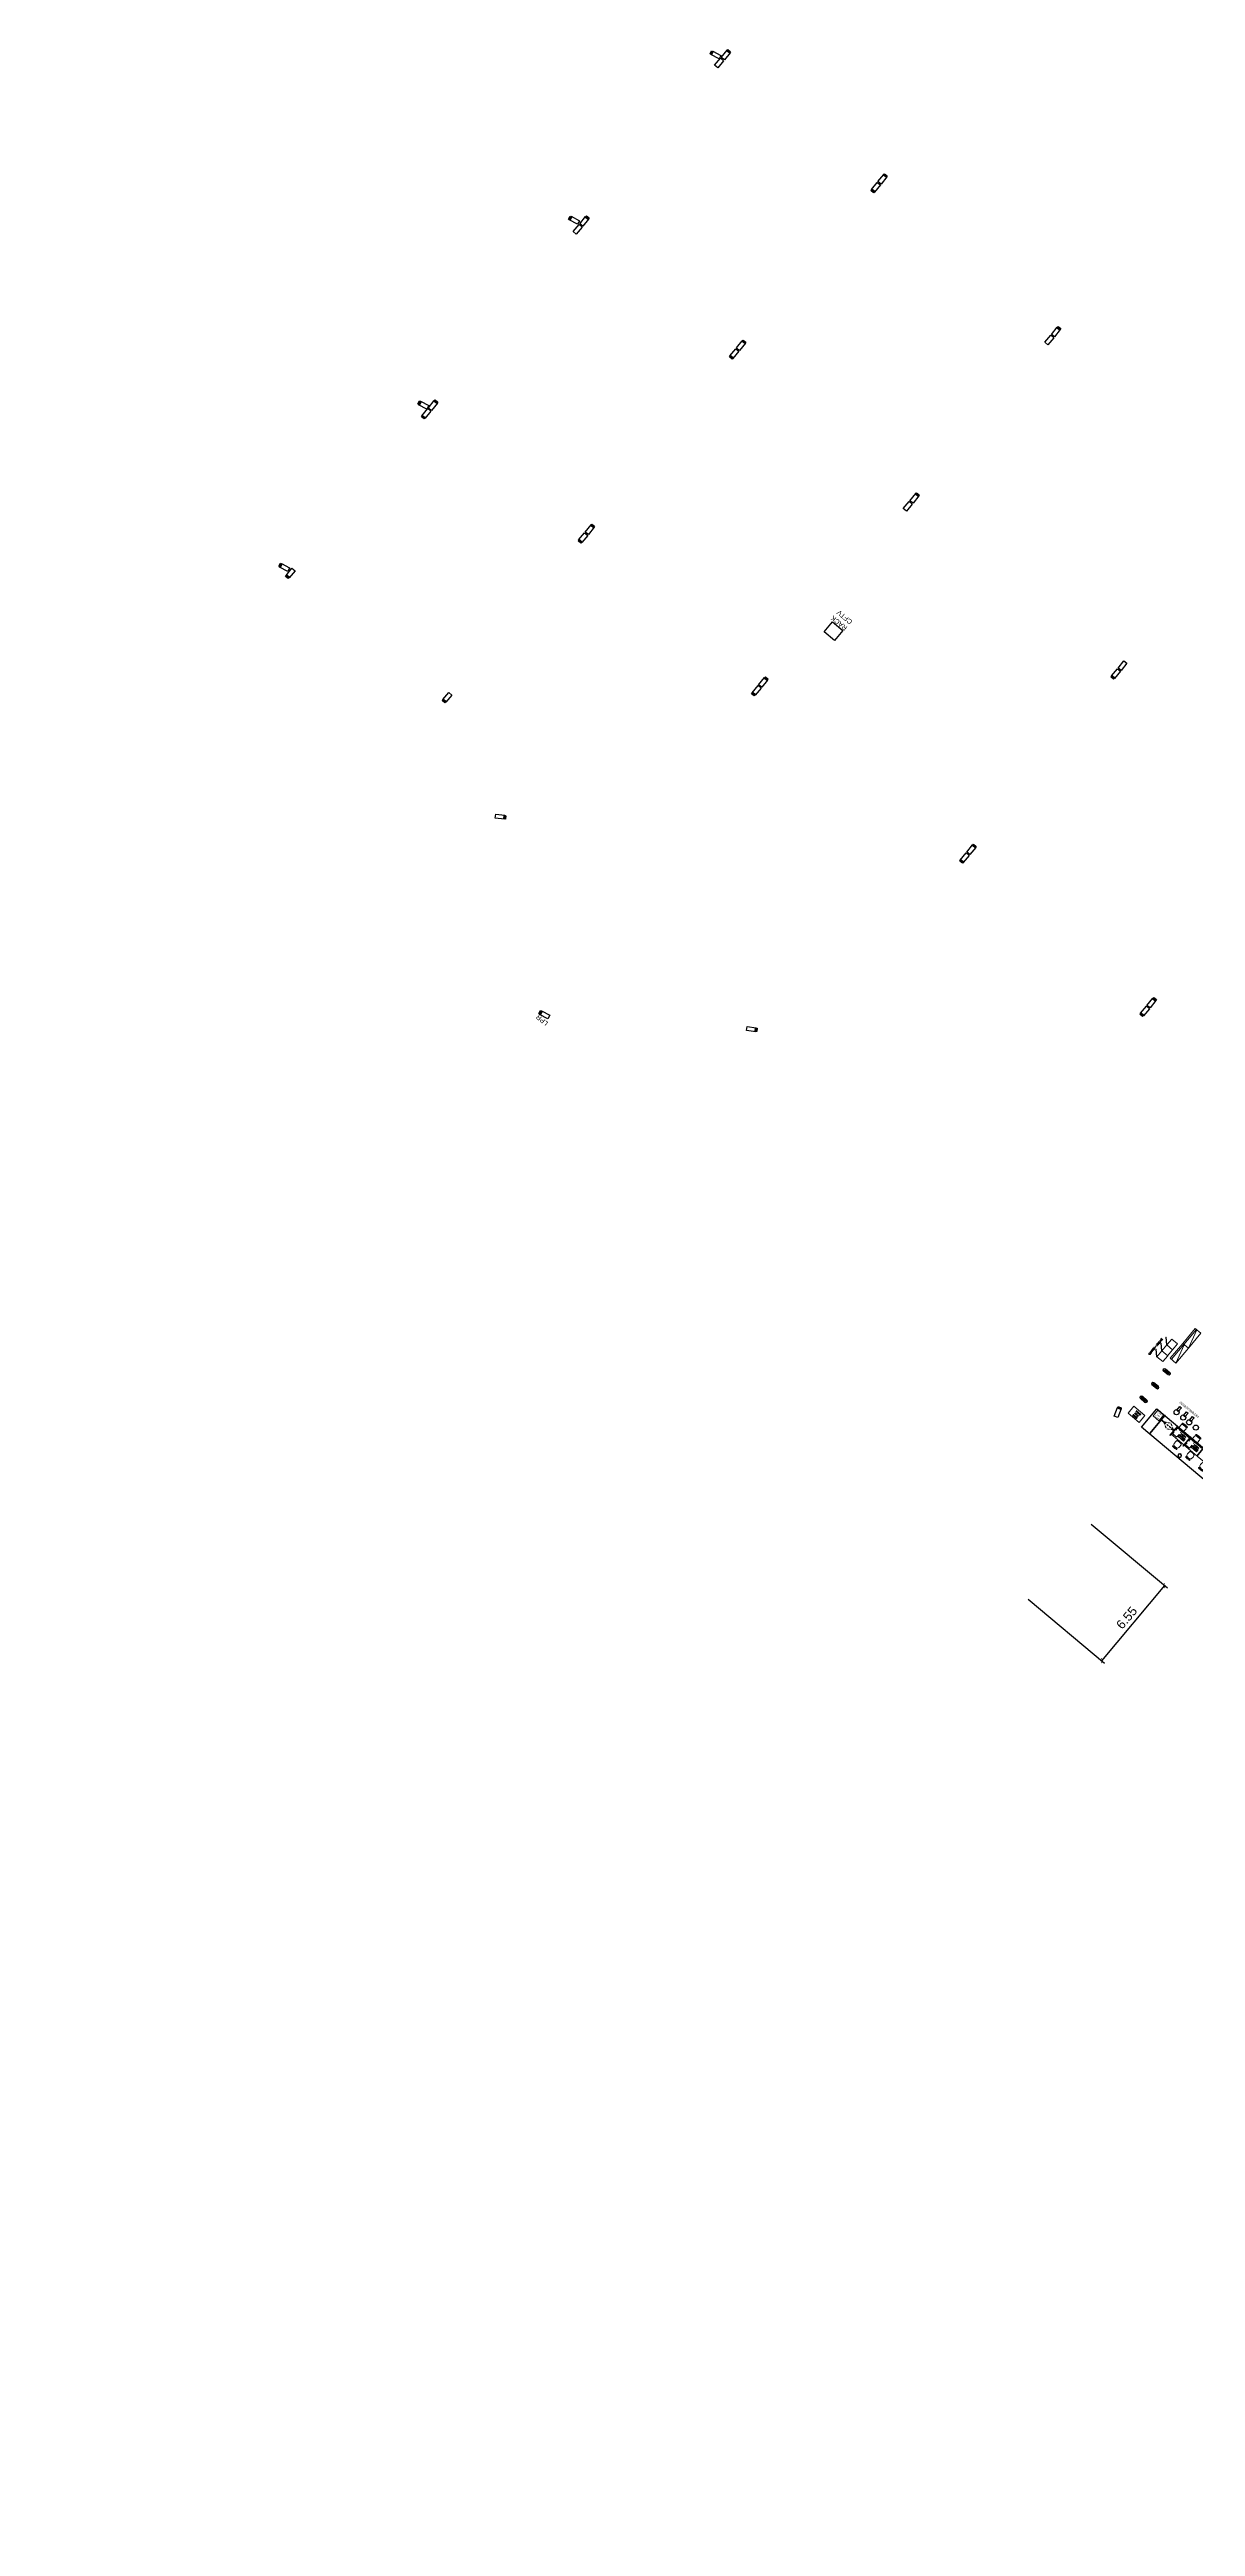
# Model space of a CAD drawing. Header units: metres. Extents: x 822482 to 822767, y 9662202 to 9662512.
# Drawn here: x 822537.2 to 822613.8, y 9662335.6 to 9662501.1 of the extents above; entities that cross this region are included whole.
import ezdxf

# ---------------------------------------------------------------- set-up
doc = ezdxf.new("R2010")
doc.units = ezdxf.units.M
for name, pattern in [('20006_ARQ_1000_3PV$0$HIDDEN2', [0.1875, 0.125, -0.0625]), ('20006_ARQ_1400_3PV$0$CRF-ECN-L-LAY-EP-BASE-1PROP3$0$CRF-JFO-L-LAY-EQP-1PROP2$0$BHA_BASE_4PROP$0$2rdfBSE1$0$DASHED', [0.75, 0.5, -0.25]), ('20006_ARQ_1400_3PV$0$HIDDEN2', [0.1875, 0.125, -0.0625]), ('ACAD_ISO03W100', [33, 18, -15]), ('DASHED', [19.049999999999997, 12.7, -6.35])]:
    doc.linetypes.add(name, pattern=pattern)
doc.layers.add('#ARQ_MOB', color=250, linetype='Continuous', lineweight=0)
doc.layers.add('ARQ_NE_MOBILIÁRIOS', color=251, linetype='Continuous', lineweight=0)
for name, color, linetype in [('20006_ARQ_1000_3PV$0$ARQ-SAN', 9, 'Continuous'), ('ARQ_NE_EQUIPAMENTOS', 7, 'Continuous'), ('ARQ_NE_PROJECAO', 8, 'Continuous'), ('LAYOUT', 8, 'Continuous')]:
    doc.layers.add(name, color=color, linetype=linetype)
doc.layers.add('ARQ_NE_COTAS', color=7, linetype='Continuous', true_color=0x000000)
doc.styles.add('Arial', font='arial.ttf', dxfattribs={"height": 0.6})
doc.styles.add('ROMANS', font='romans', dxfattribs={"height": 0.2})
doc.styles.get("Standard").update_dxf_attribs({"font": 'arial.ttf'})
doc.dimstyles.new('1-300', dxfattribs={"dimtxt": 0.6, "dimasz": 0.25, "dimexe": 0.25, "dimexo": 0.25, "dimgap": 0.25, "dimtad": 1, "dimzin": 4, "dimdsep": 46, "dimtxsty": 'Arial', "dimblk": 'ARCHTICK', "dimcen": 0.25, "dimclrd": 256, "dimclre": 256, "dimclrt": 256, "dimadec": 0, "dimazin": 0, "dimtfac": 0.0666666666666667, "dimtix": 1, "dimtofl": 0, "dimtmove": 0, "dimatfit": 3, "dimldrblk": 'ARCHTICK', "dimfxl": 0.25, "dimtvp": 1, "dimtolj": 1, "dimtzin": 0, "dimarcsym": 0})

# ---------------------------------------------------------------- blocks, each defined once
blk = doc.blocks.new('_ARCHTICK')
at = {"color": 0, "linetype": 'ByBlock', "const_width": 0.15}
blk.add_lwpolyline([(-0.5, -0.5), (0.5, 0.5)], dxfattribs=at)
blk = doc.blocks.new('*D6')
at = {"layer": 'ARQ_NE_COTAS', "lineweight": -2, "transparency": 16777216}
for p, q in [((822606.816594298, 9662402.552106002), (822611.9043967267, 9662398.282447407)), ((822602.6060545249, 9662397.534750631), (822607.6938569536, 9662393.265092036)), ((822611.7128946139, 9662398.443155032), (822607.5023548407, 9662393.42579966))]:
    blk.add_line(p, q, dxfattribs=at)
at = {"layer": 'Defpoints', "color": 0, "transparency": 16777216}
for p in [(822606.6250921851, 9662402.712813627), (822602.414552412, 9662397.695458256), (822607.5023548407, 9662393.42579966)]:
    blk.add_point(p, dxfattribs=at)
at = {"layer": 'ARQ_NE_COTAS', "lineweight": -2, "transparency": 16777216, "xscale": 0.25, "yscale": 0.25, "zscale": 0.25}
for p, rotation in [((822611.7128946139, 9662398.443155032), 49.99679205073048), ((822607.5023548407, 9662393.42579966), 229.9967920507305)]:
    blk.add_blockref('_ARCHTICK', p, dxfattribs=dict(at, rotation=rotation))
at = {"layer": 'ARQ_NE_COTAS', "transparency": 16777216, "insert": (822609.1814606786, 9662396.292112105), "char_height": 0.6, "attachment_point": 5, "rotation": 49.99679205073049, "style": 'Arial'}
blk.add_mtext('\\A1;6.55', dxfattribs=at)
blk = doc.blocks.new('20006_ARQ_1400_3PV$0$ANTENA GATEWAY ACRILICO  MASTER')
at = {"ltscale": 0.05}
h = blk.add_hatch(dxfattribs=at)
h.set_pattern_fill('ANGLE', color=1)
h.set_pattern_definition([(0, (-4.449213514886623, 47.27953283371708), (0, 6.985), [5.08, -1.905]), (90, (-4.449213514886623, 47.27953283371708), (-6.985, 4.277078946022131e-16), [5.08, -1.905])])
h.paths.add_polyline_path([(0.009999999999999787, 0.1999999999999957), (-0.009999999999999787, 0.1999999999999957), (-0.009999999999999787, -0.2000000000000028), (0.009999999999999787, -0.2000000000000028)])
h = blk.add_hatch(color=0, dxfattribs=at)
h.dxf.hatch_style = 1
h.paths.add_polyline_path([(0.009999999999999787, 0.1999999999999957), (-0.009999999999999787, 0.1999999999999957), (-0.009999999999999787, -0.2000000000000028), (0.009999999999999787, -0.2000000000000028)])
at = {"color": 0, "ltscale": 0.05}
for p, q in [((-0.06736859103314963, -0.1689485662124426), (-0.06736854013729143, 0.1689485119871676)), ((-0.01086853968046508, 0.1719813734092881), (-0.06486668923428152, 0.1714753884033726)), ((0.0647356587700223, 0.1714754434396681), (0.01073750936863327, 0.1719814286079782)), ((0.06723750891180913, 0.1689485662124426), (0.06723745801595271, -0.1689485119871676)), ((-0.0648667408913628, -0.1714754434396681), (-0.01086859148997554, -0.1719814286079853)), ((0.01073745755912636, -0.1719813734092881), (0.06473560711294368, -0.1714753884033797))]:
    blk.add_line(p, q, dxfattribs=at)
at = {"color": 0, "linetype": '20006_ARQ_1400_3PV$0$CRF-ECN-L-LAY-EP-BASE-1PROP3$0$CRF-JFO-L-LAY-EQP-1PROP2$0$BHA_BASE_4PROP$0$2rdfBSE1$0$DASHED', "ltscale": 0.02}
for p, q in [((-0.02818887007460043, 0.04979657837180969), (-0.02818887007460043, -0.04979666138382196)), ((-0.02698887007544733, 0.04979657837180969), (-0.02698887007544733, -0.04979666138382196)), ((0.02338886404805627, 0.05459657837169618), (-0.02338887007471393, 0.05459657837169618)), ((0.02338886404805627, 0.05339657837145172), (-0.02338887007471393, 0.05339657837145172)), ((0.02698886404769833, -0.04979666138382196), (0.02698886404769833, 0.04979657837180969)), ((0.02818886404794278, -0.04979666138382196), (0.02818886404794278, 0.04979657837180969)), ((-0.02338887007471393, -0.05339666138346398), (0.02338886404805627, -0.05339666138346398)), ((-0.02338887007471393, -0.05459666138370846), (0.02338886404805627, -0.05459666138370846))]:
    blk.add_line(p, q, dxfattribs=at)
at = {"color": 0, "linetype": '20006_ARQ_1400_3PV$0$HIDDEN2', "ltscale": 0.05}
for p, q in [((-0.01373659999999965, 0.01502775717907667), (0.01500000000000412, 0.01497455529467118)), ((-0.01500000000000412, -0.01497455529467118), (0.01500000000002721, -0.01497455529467118))]:
    blk.add_line(p, q, dxfattribs=at)
at = {"color": 0}
blk.add_line((-0.01373659999999965, 0), (0.01373659999999965, 0), dxfattribs=at)
at = {"color": 0, "ltscale": 0.05}
blk.add_lwpolyline([(0.009999999999999787, 0.1999999999999957), (-0.009999999999999787, 0.1999999999999957), (-0.009999999999999787, -0.2000000000000028), (0.009999999999999787, -0.2000000000000028)], close=True, dxfattribs=at)
at = {"color": 0, "linetype": '20006_ARQ_1400_3PV$0$HIDDEN2', "ltscale": 0.05}
for centre in [(-0.03805000000000014, 0.1187499999999986), (0.03805000000000014, 0.1187499999999986), (-0.03804999999999836, -0.1187499999999986), (0.03805000000000014, -0.1187499999999986)]:
    blk.add_circle(centre, 0.006, dxfattribs=at)
at = {"color": 0}
blk.add_circle((0, 0), 0.009000000000000001, dxfattribs=at)
at = {"color": 0, "ltscale": 0.05}
for centre, radius, start, end in [((-0.06484569999856937, 0.168952632213454), 0.002522843503234565, 90.47668771121198, 180.0935736526863), ((0.06471466925168201, 0.1689526877285985), 0.002522843026747148, 359.9063970356897, 89.52330577982481), ((-0.06484575137302251, -0.1689526877286056), 0.002522843026747148, 179.9063970356898, 269.5233057798247), ((0.06471461787723065, -0.168952632213454), 0.002522843503234623, 270.476687711212, 0.09357365268628783)]:
    blk.add_arc(centre, radius, start, end, dxfattribs=at)
at = {"color": 0, "linetype": '20006_ARQ_1400_3PV$0$HIDDEN2', "ltscale": 0.05}
for centre, radius, start, end in [((-0.01373659999999965, 0), 0.01502775717907484, 90, 265.1773886695757), ((0.01373659999999965, 0), 0.01502775717907486, 270, 85.17738866957576)]:
    blk.add_arc(centre, radius, start, end, dxfattribs=at)
at = {"color": 0, "linetype": '20006_ARQ_1400_3PV$0$CRF-ECN-L-LAY-EP-BASE-1PROP3$0$CRF-JFO-L-LAY-EQP-1PROP2$0$BHA_BASE_4PROP$0$2rdfBSE1$0$DASHED', "ltscale": 0.02}
for centre, radius, start, end in [((-0.02338887007471393, 0.04979657837180969), 0.004800000000000004, 90, 180), ((-0.02338887007471393, 0.04979657837180969), 0.003600000000000136, 90, 180), ((0.02338886404805627, 0.04979657837180969), 0.004800000000000537, 0, 90), ((0.02338886404805627, 0.04979657837180969), 0.003600000000000136, 0, 90), ((-0.02338887007471393, -0.04979666138382196), 0.004800000000000537, 180, 270), ((-0.02338887007471393, -0.04979666138382196), 0.003600000000000136, 180, 270), ((0.02338886404805627, -0.04979666138382196), 0.004800000000000004, 270, 0), ((0.02338886404805627, -0.04979666138382196), 0.003600000000000136, 270, 0)]:
    blk.add_arc(centre, radius, start, end, dxfattribs=at)
blk = doc.blocks.new('totemm')
at = {"layer": '#ARQ_MOB', "transparency": 33554687}
h = blk.add_hatch(color=256, dxfattribs=at)
h.dxf.hatch_style = 1
h.paths.add_polyline_path([(291.6708792880117, 276.0374950582718), (291.6708792880117, 276.0595387271687), (291.6929229569084, 276.0595387271687, -0.4142135623730951)])
h.paths.add_polyline_path([(291.6708792880117, 276.0595387271687), (291.6488356191148, 276.0595387271687, -0.4142135623730951), (291.6708792880117, 276.0815823960647)])
h = blk.add_hatch(color=256, dxfattribs=at)
h.dxf.hatch_style = 1
h.paths.add_polyline_path([(291.7279918477611, 276.037492733285), (291.7279918477611, 276.0595364021819), (291.7500355166578, 276.0595364021819, -0.4142135623730951)])
h.paths.add_polyline_path([(291.7279918477611, 276.0595364021819), (291.7059481788642, 276.0595364021819, -0.4142135623730951), (291.7279918477611, 276.0815800710788)])
for points in [[(291.8930000000009, 275.96), (291.5020000000004, 275.96, -0.9999999999999998), (291.5020000000004, 276.1640000000006), (291.8930000000009, 276.1640000000006, -0.9999999999999998)], [(291.5020000000004, 276.1385), (291.8930000000009, 276.1385, -0.9999999999999998), (291.8930000000009, 275.9855000000006), (291.5020000000004, 275.9855000000006, -0.9999999999999998)]]:
    blk.add_lwpolyline(points, format="xyb", close=True, dxfattribs=at)
for centre in [(291.6708792880117, 276.0595387271687), (291.7279918477611, 276.0595364021819)]:
    blk.add_circle(centre, 0.02266983185887154, dxfattribs=at)
at = {"layer": '#ARQ_MOB', "transparency": 33554687, "rotation": 90}
blk.add_blockref('20006_ARQ_1400_3PV$0$ANTENA GATEWAY ACRILICO  MASTER', (291.6975000000002, 276.0620000000008), dxfattribs=at)
blk = doc.blocks.new('Gond_40_130')
blk.add_line((1.299999999988358, -0.1323036719113588), (0, -0.5))
for points in [[(1.299999999988358, -0.5), (0, -0.5), (0, 0), (1.299999999988358, 0)], [(1.299999999988358, -0.09999999962747097), (0, -0.09999999962747097), (0, 0), (1.299999999988358, 0)]]:
    blk.add_lwpolyline(points, close=True)
blk = doc.blocks.new('lixeira esxritorio')
at = {"layer": '20006_ARQ_1000_3PV$0$ARQ-SAN'}
for radius in [12, 11.29425831072785]:
    blk.add_circle((59684, -4692), radius, dxfattribs=at)
blk = doc.blocks.new('20006_ARQ_1400_3PV$0$20006_ARQ_1400_3PV$0$A$C39E87E19')
at = {"color": 0}
for p, q in [((0.001398921354159199, 0.1715337557764265), (0.01161544096836309, 0.3875333479275689)), ((0.03393760836903681, 0.08662066431475957), (0.2244419628961012, 0.07491382176907457)), ((0.03393760836905813, 0.04264915314959872), (0.2191785737747907, 0.0311159211407972)), ((0.03393760836905813, 0.01153340053289931), (0.2191785737747907, 1.685240977877811e-07)), ((0.07558737630537138, 0.4515334182889266), (0.363616224559415, 0.451533660129515)), ((0.08139882570723245, 0.09153366012961506), (0.3578047751576037, 0.09153366012963637)), ((0.2139150747632499, 0.07491381452336476), (0.40606832981765, 0.08662066431475957)), ((0.2191785737747907, 0.0311159211407972), (0.40606832981765, 0.04264915314959872)), ((0.2191785737747907, 1.685240977877811e-07), (0.40606832981765, 0.01153340053289931)), ((0.4276154409681254, 0.3875337305150843), (0.437804679510684, 0.1715337557764691))]:
    blk.add_line(p, q, dxfattribs=at)
for centre, radius, start, end in [((0.03783728720369339, 0.04907703242386852), 0.03783692973139907, 97.13863306160714, 262.8613669383487), ((0.08139892135408644, 0.1715336601295583), 0.08000000000000002, 179.9999314979764, 269.9999314979764), ((0.03613913390446299, 0.07869404450926432), 0.0361698408234476, 203.9278408681851, 265.2361658603949), ((0.0756154409683063, 0.3875334244450634), 0.064, 90.00006850203172, 180.0000685020317), ((0.3578046795107284, 0.1715336601295796), 0.08000000000000002, 270.0000685020318, 6.850203172374129e-05), ((0.3636154409681609, 0.387533660128792), 0.064, 6.850203172294614e-05, 90.00006850203172), ((0.4013663136610077, 0.04907703242382588), 0.03783692973139907, 277.1386330616381, 82.86136693837952), ((0.4030644669602594, 0.07869404450922168), 0.0361698408234476, 274.7638341395919, 336.0721591318018)]:
    blk.add_arc(centre, radius, start, end, dxfattribs=at)
blk = doc.blocks.new('*U329')
at = {"color": 253}
for p, q in [((0.2037554435548827, -0.3089051964840408), (0.2641292789473759, -0.3089051964840408)), ((0.2037554435548827, -0.3944347966234076), (0.2037554435548827, -0.3089051964840408)), ((0.2641292789473759, -0.3944347966234076), (0.2037554435548827, -0.3944347966234076)), ((0.2641292789473759, -0.2636248199396647), (0.6364345972010881, -0.2636248199396647)), ((0.2641292789473759, -0.2938117376359131), (0.2641292789473759, -0.2636248199396647)), ((0.2641292789473759, -0.2938117376359131), (0.6364345972010881, -0.2938117376359131)), ((0.2641292789473759, -0.3944347966234076), (0.2641292789473759, -0.3089051964840408)), ((0.2792227377955001, -0.3089051964840408), (0.3327281803878286, -0.3089051964840408)), ((0.2792227377955001, -0.3290298082815326), (0.2792227377955001, -0.3089051964840408)), ((0.2792227377955001, -0.3290298082815326), (0.3327281803878286, -0.3290298082815326)), ((0.2792227377955001, -0.3390921141802892), (0.3327281803878286, -0.3390921141802892)), ((0.2792227377955001, -0.359216725977781), (0.2792227377955001, -0.3390921141802892)), ((0.2792227377955001, -0.359216725977781), (0.3327281803878286, -0.359216725977781)), ((0.2792227377955001, -0.3692790318765304), (0.3327281803878286, -0.3692790318765304)), ((0.2792227377955001, -0.3944347966234076), (0.2792227377955001, -0.3692790318765304)), ((0.3327281803878286, -0.3944347966234076), (0.2792227377955001, -0.3944347966234076)), ((0.3264744420900569, -1.093589466930741), (0.3264712351721755, -1.073021683144436)), ((0.3327281803878286, -0.3290298082815326), (0.3327281803878179, -0.3089051964840408)), ((0.3327281803878286, -0.359216725977781), (0.3327281803878286, -0.3390921141802892)), ((0.3327281803878179, -0.3944347966234076), (0.3327281803878286, -0.3692790318765304)), ((0.3553683686600131, -0.3089051964840408), (0.6364345972010881, -0.3089051964840408)), ((0.355368368660006, -0.3944347966234076), (0.355368368660006, -0.3089051964840408)), ((0.6364345972010881, -0.3944347966234076), (0.3553683686600131, -0.3944347966234076)), ((0.3736638919378492, -1.093625146389361), (0.3736606783097158, -1.073014325391644)), ((0.6364345972010881, -0.2636248199396647), (0.6364345972010881, -0.2938117376359131)), ((0.6364345972010881, -0.3089051964840408), (0.6364345972010881, -0.3944347966234076))]:
    blk.add_line(p, q, dxfattribs=at)
at = {"color": 0}
for points in [[(1.100000000000023, -0.5999999999999546), (2.264854970235319e-14, -0.5999999999999999), (0, 0), (1.1, 4.542415103480378e-14)], [(0.656559208998587, -0.4145594084208994), (0.1836308317573838, -0.4145594084208994), (0.1836308317573838, -0.2435002081421658), (0.656559208998587, -0.2435002081421658)], [(0.6113411383529623, -0.1465272668755677), (0.2288489024030085, -0.1465272668755677), (0.2288489024030085, -0.126278043280573), (0.6113411383529623, -0.126278043280573)]]:
    blk.add_lwpolyline(points, close=True, dxfattribs=at)
blk.add_lwpolyline([(0.2700649377406534, -1.06648881373879, -0.4142135623730951), (0.1500462288635844, -0.9465075255330548, -0.0896111827576577), (0.1500103673872217, -0.7165075283288231, -0.4142135623730951), (0.210001011489976, -0.6564981738904023, -0.0462596088876747), (0.4900010080866195, -0.6564545164406652, -0.4142135623730951), (0.5500103625249266, -0.7164451605435331, -0.0896111827576576), (0.5500462240015167, -0.9464451577477648, -0.4142135623730951), (0.4300649357957809, -1.06646386662472, -0.0885656933661097)], format="xyb", close=True, dxfattribs=at)
blk.add_lwpolyline([(0.3603198563839214, -1.147795023343708, 0.0532778002200563), (0.5260046851503375, -1.132844022375668, -1.041839177709779), (0.5288491610173878, -1.147571851714777, -0.0532497309402663), (0.3600799545481095, -1.162793104791338, -0.0476464754443579), (0.1713060099486483, -1.147627599651589, -1.041839177709779), (0.1741458929670443, -1.132898884010349, 0.047578395912835), (0.3598353757383392, -1.147795098883723)], format="xyb", dxfattribs=at)
at = {"color": 253}
for points in [[(0.5287218487462269, -1.132709298725974, 0.2717338992802973), (0.5203174074019443, -1.114124585123666, -0.0533371940502941), (0.36080133404148, -1.128535081874777, -0.0476950756939342), (0.179827332989771, -1.114177674153968, 0.2717338992802956), (0.1714286874911977, -1.132765007684573)], [(0.5203174074019443, -1.114124585123666, 0.1896094860855204), (0.4933064923277015, -1.086876486657236, 0.221082449425433), (0.4852015182891136, -1.084553865666824, -0.0447624740529923), (0.3616033504076313, -1.093572185804267), (0.3585349729859899, -1.093572664223946, -0.0385544797295055), (0.2149339990944099, -1.084596005633973, 0.2210824494254382), (0.2068297497332423, -1.086921153957708, 0.1896094860855236), (0.179827332989771, -1.114177674153968)], [(0.5139755900727963, -0.126278043280573, 0.07858786112891261), (0.49080569849664, -0.1151013377954477, 0.0421401755613748), (0.4611404889134185, -0.1088289834864398, 0.03104461688043304), (0.4200950203779854, -0.1062780432805734, 0.03104461688047071), (0.3790495518425736, -0.1088289834864415, 0.04214017556147551), (0.3493843422593308, -0.1151013377954477, 0.07858786112891261), (0.3262144506831746, -0.126278043280573, 0.2399524851710426)], [(0.326214450683171, -0.1465272668755677, 0.07858786112889744), (0.3493843422593308, -0.157703972360693, 0.04214017556145587), (0.3790495518425594, -0.1639763266696974, 0.03104461688048155), (0.4200950203779854, -0.1665272668755673, 0.03104461688043304), (0.4611404889134185, -0.163976326669701, 0.04214017556137403), (0.49080569849664, -0.157703972360693, 0.07858786112879253), (0.513975590072814, -0.1465272668755677, 0.2399524851705452)]]:
    blk.add_lwpolyline(points, format="xyb", dxfattribs=at)
blk.add_lwpolyline([(0.3700950203779847, -0.126278043280573), (0.3700950203779847, -0.1162780432805732), (0.4700950203779861, -0.1162780432805732), (0.4700950203779861, -0.126278043280573)], dxfattribs=at)
blk = doc.blocks.new('gaveteiro volante')
at = {"layer": '#ARQ_MOB', "color": 253, "transparency": 33554687}
for p, q in [((60398, -4801), (60398, -4795)), ((60398, -4795), (60433, -4795)), ((60433, -4795), (60433, -4801))]:
    blk.add_line(p, q, dxfattribs=at)
blk.add_lwpolyline([(60418.85000000001, -4795), (60412.15, -4795), (60412.15, -4794.3), (60418.85000000001, -4794.3)], close=True, dxfattribs=at)
at = {"color": 8, "linetype": 'ACAD_ISO03W100'}
blk.add_lwpolyline([(60398, -4801), (60398, -4845), (60433, -4845), (60433, -4801)], dxfattribs=at)
blk = doc.blocks.new('*D484')
at = {"layer": 'ARQ_NE_COTAS', "lineweight": -2, "transparency": 16777216}
for p, q in [((305.3457629783079, 0.494610100984532), (305.0957629783079, 0.4946101009845321)), ((305.3457629783078, -198.01384644676), (305.3457629783079, 0.744610100984532)), ((306.7457630597055, 0.2500000018625749), (306.7457630597055, 0.7446101009845315)), ((306.7457630597055, 0.4946101009845316), (306.9957630597055, 0.4946101009845315))]:
    blk.add_line(p, q, dxfattribs=at)
at = {"layer": 'Defpoints', "color": 0, "transparency": 16777216}
for p in [(305.3457629783079, 0.4946101009846018), (306.7457630597055, 1.862616727521527e-09), (305.3457629783078, -198.26384644676, -5.272722341942426e-05)]:
    blk.add_point(p, dxfattribs=at)
at = {"layer": 'ARQ_NE_COTAS', "lineweight": -2, "transparency": 16777216, "xscale": 0.25, "yscale": 0.25, "zscale": 0.25}
blk.add_blockref('_ARCHTICK', (305.3457629783079, 0.494610100984532), dxfattribs=at)
at = {"layer": 'ARQ_NE_COTAS', "lineweight": -2, "transparency": 16777216, "xscale": 0.25, "yscale": 0.25, "zscale": 0.25, "rotation": 180}
blk.add_blockref('_ARCHTICK', (306.7457630597055, 0.4946101009845316), dxfattribs=at)
at = {"layer": 'ARQ_NE_COTAS', "transparency": 16777216, "insert": (306.0457630190067, -0.06173369164847031), "char_height": 0.6, "attachment_point": 5, "rotation": 180, "style": 'Arial'}
blk.add_mtext('\\A1;1.40', dxfattribs=at)
blk = doc.blocks.new('A$C8f1b9c42')
at = {"layer": 'ARQ_NE_MOBILIÁRIOS', "linetype": '20006_ARQ_1000_3PV$0$HIDDEN2', "transparency": 33554687}
for p, q in [((374.69195691403, -195.8646000735462), (374.7478845659643, -195.8646000744775)), ((374.7478845659643, -195.8896000739187), (374.6919569149613, -195.8896000720561))]:
    blk.add_line(p, q, dxfattribs=at)
at = {"layer": 'ARQ_NE_MOBILIÁRIOS', "transparency": 33554687}
for points in [[(374.9560292614624, -196.2620833041146), (374.9860292617232, -196.2620833031833), (374.9860292654485, -194.665399462916), (374.956029263325, -194.665399462916)], [(372.7060292642564, -196.2620833041146), (372.7360292626545, -196.2620833031833), (372.7360292635858, -195.4620833024383), (372.7060292642564, -195.4620833033696)], [(373.8360292632133, -196.2620833041146), (373.8660292625427, -196.262083305046), (373.8660292616114, -195.4620833024383), (373.836029262282, -195.4620833033696)], [(375.0500237643719, -196.247596248053), (375.0500237653032, -195.7325160698965), (375.558426364325, -195.7325160708278), (375.558426364325, -196.2475962489843)]]:
    blk.add_lwpolyline(points, close=True, dxfattribs=at)
at = {"layer": 'ARQ_NE_MOBILIÁRIOS'}
for points in [[(376.9596475325525, -195.3905461346731), (376.9596475316212, -194.7905461322516), (375.9831781191751, -194.7905461322516), (375.9831781201065, -195.3905461346731)], [(378.2599151777104, -199.2794557325542), (377.8945766724646, -198.9141172282398), (377.9122543428093, -198.8964395588264), (378.2775928471237, -199.2617780622095)], [(378.2599575482309, -199.7960800295696), (377.8946190429851, -199.4307415243238), (377.9122967114672, -199.4130638558418), (378.2776352176443, -199.7784023610875)], [(378.2599575482309, -200.3127466961741), (377.8946190457791, -199.9474081918597), (377.9122967123985, -199.9297305233777), (378.2776352157816, -200.2950690267608)]]:
    blk.add_lwpolyline(points, close=True, dxfattribs=at)
at = {"layer": 'ARQ_NE_MOBILIÁRIOS', "transparency": 33554687}
for points in [[(373.8660292625427, -195.8921000724658), (373.9319569142535, -195.8921000733972), (373.9319569151849, -195.8621000731364), (373.8660292625427, -195.8621000740677)], [(374.9560292614624, -195.8621000731364), (374.7319569140673, -195.8621000722051), (374.7319569140673, -195.8921000724658), (374.9560292614624, -195.8921000715345)]]:
    blk.add_lwpolyline(points, dxfattribs=at)
at = {"layer": 'ARQ_NE_MOBILIÁRIOS', "linetype": '20006_ARQ_1000_3PV$0$HIDDEN2', "transparency": 33554687}
for points in [[(373.9719569133595, -195.8896000729874), (373.9160292623565, -195.8896000720561), (373.9160292623565, -195.8646000726148), (373.9719569133595, -195.8646000735462)], [(373.9549378845841, -195.8435125015676), (373.9514023503289, -195.8399769663811), (373.9231180781499, -195.8682612366974), (373.9407957494259, -195.8859389079735), (373.9690800197423, -195.8576546348631), (373.9655444864184, -195.8541191034019), (373.9514023512602, -195.8682612385601), (373.9407957494259, -195.8576546357945), (373.9549378845841, -195.8435125015676)], [(373.965544485487, -195.9000810422003), (373.9690800197423, -195.8965455098078), (373.9407957484946, -195.8682612376288), (373.9231180790812, -195.8859389089048), (373.9514023493975, -195.9142231764272), (373.9549378836527, -195.9106876440346), (373.9407957484946, -195.8965455088764), (373.9514023512602, -195.8859389079735), (373.965544485487, -195.9000810422003)], [(373.9407957494259, -195.8576546357945), (374.2753252061084, -195.6565047092736), (374.2828084519133, -195.6690154410899), (373.9514023512602, -195.8682612385601)], [(373.9408083111048, -195.8965329490602), (374.2738777119666, -196.0976465279236), (374.2828575419262, -196.0860777972266), (373.9514023512602, -195.8859389079735)], [(374.7119569145143, -195.8696000734344), (373.9519569147378, -195.8696000734344), (373.9519569147378, -195.8846000721678), (374.4060006430373, -195.8846000796184)], [(374.7119569145143, -195.8696000734344), (374.7119569126517, -195.8846000703052), (374.2579131852835, -195.8846000796184)], [(374.7231055181473, -195.8965329481289), (374.3900361172855, -196.0976465269923), (374.3810562863946, -196.0860777981579), (374.7125114770606, -195.8859389079735)], [(374.7231180798262, -195.8576546367258), (374.7089759437367, -195.843512499705), (374.7125114779919, -195.8399769682437), (374.7407957492396, -195.8682612366974), (374.7231180798262, -195.8859389079735), (374.6948338085786, -195.8576546367258), (374.6983693428338, -195.8541191034019), (374.7125114770606, -195.8682612385601)], [(374.6983693428338, -195.9000810422003), (374.6948338085786, -195.8965455088764), (374.7231180788949, -195.8682612366974), (374.7407957492396, -195.8859389070421), (374.7125114779919, -195.9142231792212), (374.7089759446681, -195.9106876440346), (374.7231180779636, -195.8965455098078), (374.7125114770606, -195.8859389079735), (374.6983693428338, -195.9000810422003)], [(374.7478845659643, -195.8896000739187), (374.7478845659643, -195.8646000744775)]]:
    blk.add_lwpolyline(points, dxfattribs=at)
blk.add_lwpolyline([(374.3885886222124, -195.6565047102049), (374.3811053754762, -195.6690154410899), (374.7125114770606, -195.8682612385601), (374.7231180798262, -195.8576546367258)], close=True, dxfattribs=at)
at = {"layer": 'ARQ_NE_MOBILIÁRIOS'}
for points in [[(377.8945766733959, -199.430783893913), (377.8945766724646, -198.9141172282398), (377.3947564316913, -198.9141172273085), (377.3947564326227, -199.4307838948444)], [(377.3948163520545, -199.430783893913), (377.3948163520545, -199.9474505614489), (377.8946365937591, -199.9474505614489), (377.8946365928277, -199.430783893913), (377.3947564326227, -199.4307838948444)], [(377.3948163520545, -199.9474505614489), (377.3948163511232, -200.4641172280535), (377.8946365928277, -200.4641172261909), (377.8946365937591, -199.9474505614489), (377.3947564316913, -199.9474505605176)]]:
    blk.add_lwpolyline(points, dxfattribs=at)
at = {"layer": 'ARQ_NE_PROJECAO', "linetype": 'DASHED', "ltscale": 5, "flags": 128}
for points in [[(375.6665942976251, -194.6468026097864), (375.6665942994878, -196.2468026084825), (369.8465942982584, -196.2468026066199), (369.8465942982584, -194.6468080347404), (375.6665942976251, -194.6468026097864)], [(375.6665942957625, -194.6468026079237), (375.6665942985564, -196.2468026084825), (369.8465942982584, -196.2468026094139), (369.8465942982584, -194.6468080347404), (375.6665942957625, -194.6468026079237)]]:
    blk.add_lwpolyline(points, dxfattribs=at)
at = {"layer": 'ARQ_NE_EQUIPAMENTOS'}
for p in [(85.05503683816642, -472.2253390159458), (85.05549264885485, -473.4251193124801), (85.05571320280433, -474.631823332049)]:
    blk.add_blockref('totemm', p, dxfattribs=at)
at = {"layer": 'ARQ_NE_MOBILIÁRIOS', "transparency": 33554687, "xscale": -1, "rotation": 179.9999999876907}
for p in [(370.476029265672, -196.1620832225308), (371.6060292636976, -196.1620832225308), (372.7360292626545, -196.1620832215995)]:
    blk.add_blockref('*U329', p, dxfattribs=at)
at = {"layer": 'ARQ_NE_MOBILIÁRIOS', "transparency": 33554687}
for name, p, xscale, yscale, zscale, rotation in [('lixeira esxritorio', (-224.3518019327894, -241.7609034916386), -0.01, 0.01, 0.01, 179.9999999876907), ('gaveteiro volante', (-231.6751577910036, -147.6990814153105, 0.5809999999999036), 0.009999999999999995, 0.009999999999999995, 0.009999999999999995, 359.9999999876906), ('gaveteiro volante', (-230.5451577911153, -147.6990814171731, 0.5809999999999036), 0.009999999999999995, 0.009999999999999995, 0.009999999999999995, 359.9999999876906)]:
    blk.add_blockref(name, p, dxfattribs=dict(at, xscale=xscale, yscale=yscale, zscale=zscale, rotation=rotation))
at = {"layer": 'ARQ_NE_MOBILIÁRIOS', "transparency": 33554687, "rotation": 0.2561204477510939}
for p in [(372.1311992742121, -196.6439817799255), (373.3111992720515, -196.6439817780629)]:
    blk.add_blockref('20006_ARQ_1400_3PV$0$20006_ARQ_1400_3PV$0$A$C39E87E19', p, dxfattribs=at)
at = {"layer": 'ARQ_NE_MOBILIÁRIOS', "rotation": 270}
for p in [(377.1528641926125, -199.4084782460704), (377.1528641935438, -200.7084782458842)]:
    blk.add_blockref('Gond_40_130', p, dxfattribs=at)
at = {"layer": 'ARQ_NE_MOBILIÁRIOS', "insert": (376.440153170377, -195.0788815049455), "char_height": 0.09876618436409011, "width": 0.5790363176298282, "attachment_point": 5, "rotation": 180.00000000354402, "style": 'ROMANS'}
blk.add_mtext('\\pxqc;NICHO\\PPRIM. SOCO.', dxfattribs=at)
at = {"layer": 'ARQ_NE_MOBILIÁRIOS', "insert": (378.4017167827114, -199.3860366102308), "char_height": 0.1205239736956673, "attachment_point": 5, "rotation": 270.0000000035441, "style": 'ROMANS'}
blk.add_mtext('GUARDA-VOLUME', dxfattribs=at)
at = {"layer": 'LAYOUT', "insert": (375.3031961824745, -195.9750438667834), "char_height": 0.09999999999999999, "width": 0.5790363176298282, "attachment_point": 5, "rotation": 179.99999998769064, "style": 'Arial'}
blk.add_mtext('Totem Teu Card', dxfattribs=at)
at = {"layer": 'ARQ_NE_COTAS'}
dim = blk.add_linear_dim(base=(305.3457629783079, 0.4946101009846018), p1=(306.7457630597055, 1.862645149230957e-09), p2=(305.3457629783079, -198.26384644676, -5.272722341942426e-05), dimstyle='1-300', dxfattribs=at)
dim.commit()
dim.dimension.update_dxf_attribs({"geometry": '*D484', "text_midpoint": (306.0457630190067, -0.06173369164847031)})

msp = doc.modelspace()

# ---------------------------------------------------------------- linework, layer by layer
at = {"layer": 'ARQ_NE_COTAS', "color": 1}
for points in [[(822581.4451521123, 9662500.736621998), (822581.3389273165, 9662500.793430416), (822581.4472054633, 9662500.99589731), (822581.5534302607, 9662500.939088888)], [(822581.939221024, 9662500.450015241), (822581.3919137544, 9662500.742712064), (822581.5187694255, 9662500.97991666), (822582.066076695, 9662500.687219838)], [(822582.2495239617, 9662500.329034181), (822581.8525542195, 9662499.851926537), (822581.6457743517, 9662500.023974406), (822582.0427440922, 9662500.501082046)], [(822582.0856308854, 9662500.550747342), (822582.4733952316, 9662501.035366256), (822582.6834305066, 9662500.867308035), (822582.2956661617, 9662500.382689124)], [(822582.4576809199, 9662500.984136652), (822582.5329406332, 9662501.078194503), (822582.7122170503, 9662500.934747763), (822582.6369573314, 9662500.840689914)], [(822592.721182149, 9662492.030938355), (822592.3242124076, 9662491.553830711), (822592.1174325383, 9662491.72587858), (822592.5144022788, 9662492.20298622)], [(822592.5572890742, 9662492.252651516), (822592.945053419, 9662492.737270428), (822593.1550886933, 9662492.56921221), (822592.7673243496, 9662492.084593298)], [(822592.9293391072, 9662492.686040826), (822593.0045988206, 9662492.780098677), (822593.1838752376, 9662492.636651937), (822593.1086155181, 9662492.54259409)], [(822592.340904462, 9662491.604750128), (822592.2638581084, 9662491.512150114), (822592.0873603572, 9662491.659002231), (822592.1644067161, 9662491.751602245)], [(822571.9914570983, 9662489.69012602), (822571.8852323025, 9662489.746934438), (822571.9935104493, 9662489.949401332), (822572.0997352467, 9662489.89259291)], [(822572.48552601, 9662489.403519263), (822571.9382187404, 9662489.696216086), (822572.0650744115, 9662489.933420682), (822572.612381681, 9662489.64072386)], [(822572.7959118179, 9662489.216600623), (822572.3989420758, 9662488.739492979), (822572.1921622079, 9662488.911540847), (822572.5891319484, 9662489.388648488)], [(822572.6320187417, 9662489.438313784), (822573.0197830879, 9662489.922932697), (822573.2298183629, 9662489.754874477), (822572.8420540179, 9662489.270255566)], [(822573.0040687762, 9662489.871703094), (822573.0793284895, 9662489.965760944), (822573.2586049065, 9662489.822314205), (822573.1833451877, 9662489.728256356)], [(822604.3101585906, 9662481.82438424), (822603.9131888483, 9662481.347276596), (822603.7064089811, 9662481.519324465), (822604.1033787203, 9662481.996432105)], [(822604.1462655143, 9662482.046097402), (822604.5340298605, 9662482.530716313), (822604.7440651355, 9662482.362658095), (822604.3563007911, 9662481.878039183)], [(822604.5183155481, 9662482.479486711), (822604.5935752621, 9662482.573544562), (822604.7728516791, 9662482.430097822), (822604.6975919597, 9662482.336039973)], [(822582.8872923183, 9662480.49231657), (822582.8102459647, 9662480.399716556), (822582.6337482134, 9662480.546568673), (822582.7107945724, 9662480.639168687)], [(822583.2675700053, 9662480.918504797), (822582.8706002638, 9662480.441397153), (822582.6638203945, 9662480.613445021), (822583.0607901351, 9662481.090552662)], [(822583.1036769304, 9662481.140217958), (822583.4914412752, 9662481.62483687), (822583.7014765495, 9662481.456778651), (822583.3137122059, 9662480.97215974)], [(822583.4757269635, 9662481.573607268), (822583.5509866768, 9662481.667665118), (822583.7302630938, 9662481.524218379), (822583.6550033743, 9662481.430160532)], [(822561.9212947927, 9662477.341168921), (822561.8150699969, 9662477.39797734), (822561.9233481437, 9662477.600444233), (822562.0295729411, 9662477.543635812)], [(822562.4153637044, 9662477.054562164), (822561.8680564348, 9662477.347258987), (822561.9949121058, 9662477.584463583), (822562.5422193754, 9662477.29176676)], [(822562.6922892745, 9662476.91342925), (822562.295319533, 9662476.436321605), (822562.0885396645, 9662476.608369473), (822562.485509405, 9662477.085477114)], [(822562.528396199, 9662477.13514241), (822562.9161605445, 9662477.619761322), (822563.1261958195, 9662477.451703103), (822562.7384314751, 9662476.967084192)], [(822562.9004462328, 9662477.56853172), (822562.9757059461, 9662477.66258957), (822563.1549823631, 9662477.51914283), (822563.0797226437, 9662477.425084982)], [(822562.3120115881, 9662476.487241022), (822562.2349652338, 9662476.394641008), (822562.0584674821, 9662476.541493125), (822562.1355138416, 9662476.63409314)], [(822594.8565464468, 9662470.711950682), (822594.4595767045, 9662470.234843038), (822594.2527968374, 9662470.406890906), (822594.6497665766, 9662470.883998547)], [(822594.6926533706, 9662470.933663843), (822595.0804177168, 9662471.418282755), (822595.2904529917, 9662471.250224536), (822594.9026886474, 9662470.765605625)], [(822595.0647034043, 9662471.367053153), (822595.1399631184, 9662471.461111004), (822595.3192395354, 9662471.317664264), (822595.243979816, 9662471.223606415)], [(822573.163947462, 9662468.615333423), (822572.7669777204, 9662468.138225779), (822572.560197852, 9662468.310273647), (822572.9571675925, 9662468.787381288)], [(822573.0000543864, 9662468.837046584), (822573.387818732, 9662469.321665496), (822573.5978540069, 9662469.153607277), (822573.2100896626, 9662468.668988366)], [(822573.3721044202, 9662469.270435894), (822573.4473641335, 9662469.364493744), (822573.6266405506, 9662469.221047005), (822573.5513808312, 9662469.126989156)], [(822572.7836697756, 9662468.189145196), (822572.7066234213, 9662468.096545182), (822572.5301256696, 9662468.2433973), (822572.6071720291, 9662468.335997313)], [(822552.6295300755, 9662466.494729064), (822552.5233052797, 9662466.551537482), (822552.6315834265, 9662466.754004376), (822552.7378082239, 9662466.697195955)], [(822553.1235989872, 9662466.208122307), (822552.5762917176, 9662466.50081913), (822552.7031473886, 9662466.738023726), (822553.2504546582, 9662466.445326904)], [(822553.2314341685, 9662465.821929414), (822553.1543878142, 9662465.7293294), (822552.9778900617, 9662465.876181519), (822553.0549364219, 9662465.968781533)], [(822553.6117118548, 9662466.248117642), (822553.2147421126, 9662465.771009998), (822553.0079622448, 9662465.943057865), (822553.4049319853, 9662466.420165505)], [(822584.5890308279, 9662458.63049247), (822584.9767951734, 9662459.11511138), (822585.1868304483, 9662458.947053162), (822584.799066104, 9662458.46243425)], [(822584.9610808616, 9662459.06388178), (822585.036340575, 9662459.15793963), (822585.215616992, 9662459.01449289), (822585.1403572726, 9662458.920435041)], [(822608.3838804022, 9662459.105648238), (822608.3068340479, 9662459.013048224), (822608.130336296, 9662459.159900341), (822608.2073826556, 9662459.252500355)], [(822608.7641580892, 9662459.531836465), (822608.3671883469, 9662459.05472882), (822608.1604084779, 9662459.22677669), (822608.5573782197, 9662459.70388433)], [(822608.6002650129, 9662459.753549626), (822608.988029358, 9662460.238168538), (822609.198064634, 9662460.07011032), (822608.8103002884, 9662459.585491408)], [(822563.7030923552, 9662457.52383359), (822563.6260460014, 9662457.431233576), (822563.4495482503, 9662457.578085693), (822563.5265946093, 9662457.670685707)], [(822564.0833700421, 9662457.950021815), (822563.6864003007, 9662457.47291417), (822563.4796204314, 9662457.64496204), (822563.876590172, 9662458.122069681)], [(822584.372646217, 9662457.982591081), (822584.2955998627, 9662457.889991067), (822584.119102111, 9662458.036843184), (822584.1961484705, 9662458.129443198)], [(822584.7529239034, 9662458.408779308), (822584.3559541618, 9662457.931671664), (822584.1491742934, 9662458.103719532), (822584.5461440339, 9662458.580827173)], [(822567.0201800922, 9662449.980736118), (822567.6368685276, 9662449.910650091), (822567.6064930367, 9662449.643375492), (822566.9898046018, 9662449.713461518)], [(822567.5851399675, 9662449.89666554), (822567.7048306908, 9662449.883062808), (822567.6789035723, 9662449.654929547), (822567.5592128462, 9662449.66853228)], [(822598.6605355452, 9662447.228665091), (822598.2635658036, 9662446.751557447), (822598.0567859352, 9662446.923605315), (822598.4537556757, 9662447.400712956)], [(822598.4966424697, 9662447.450378252), (822598.8844068152, 9662447.934997164), (822599.0944420901, 9662447.766938945), (822598.7066777458, 9662447.282320034)], [(822598.8686925034, 9662447.883767562), (822598.9439522168, 9662447.977825413), (822599.1232286338, 9662447.834378673), (822599.0479689144, 9662447.740320824)], [(822598.2802578588, 9662446.802476864), (822598.2032115045, 9662446.70987685), (822598.0267137528, 9662446.856728967), (822598.1037601123, 9662446.949328981)], [(822610.6998816865, 9662436.99086197), (822610.3029119449, 9662436.513754327), (822610.0961320765, 9662436.685802195), (822610.493101817, 9662437.162909836)], [(822610.5359886109, 9662437.212575132), (822610.9237529564, 9662437.697194044), (822611.1337882314, 9662437.529135825), (822610.7460238871, 9662437.044516914)], [(822610.9080386447, 9662437.645964442), (822610.983298358, 9662437.740022292), (822611.162574775, 9662437.596575553), (822611.0873150557, 9662437.502517704)], [(822570.0085751325, 9662436.604229888), (822569.9023503367, 9662436.661038306), (822570.0106284835, 9662436.8635052), (822570.1168532809, 9662436.806696778)], [(822570.5026440442, 9662436.317623131), (822569.9553367746, 9662436.610319953), (822570.0821924456, 9662436.84752455), (822570.6294997152, 9662436.554827727)], [(822583.8126032342, 9662435.78984982), (822584.4292916692, 9662435.719763793), (822584.3989161791, 9662435.452489194), (822583.7822277441, 9662435.52257522)], [(822584.3775631101, 9662435.705779241), (822584.4972538331, 9662435.69217651), (822584.4713267146, 9662435.464043248), (822584.3516359881, 9662435.477645982)], [(822610.3196040001, 9662436.564673744), (822610.2425576458, 9662436.47207373), (822610.066059894, 9662436.618925847), (822610.1431062536, 9662436.711525861)], [(822608.3400026262, 9662409.772438347), (822608.5623161998, 9662410.35191514), (822608.8134631645, 9662410.255563771), (822608.5911495872, 9662409.676086985)], [(822608.5628985651, 9662410.298332745), (822608.6060465649, 9662410.410801202), (822608.8204140216, 9662410.328560127), (822608.7772660181, 9662410.21609167)]]:
    msp.add_lwpolyline(points, close=True, dxfattribs=at)
at = {"layer": 'ARQ_NE_COTAS', "color": 4}
for points in [[(822589.66667647, 9662461.59465787), (822588.9673816905, 9662462.181248486), (822589.5191225198, 9662462.838997642), (822590.2184172993, 9662462.252407026)], [(822612.6283212252, 9662410.074419687), (822612.5258360474, 9662410.160387501), (822612.7360178179, 9662410.410952395), (822612.8385029954, 9662410.324984582)], [(822613.0742363125, 9662409.718810637), (822612.971751135, 9662409.80477845), (822613.1819329055, 9662410.055343343), (822613.284418083, 9662409.96937553)], [(822613.4714959861, 9662409.40212786), (822613.3690108083, 9662409.488095675), (822613.5791925788, 9662409.738660568), (822613.6816777564, 9662409.652692756)]]:
    msp.add_lwpolyline(points, close=True, dxfattribs=at)
for centre in [(822612.5140701662, 9662410.026526429), (822612.9599852543, 9662409.670917377), (822613.3572449271, 9662409.354234602), (822613.8031600153, 9662408.99862555)]:
    msp.add_circle(centre, 0.1722386728412232, dxfattribs=at)

# ---------------------------------------------------------------- block references
at = {"ltscale": 10, "rotation": 140.0090103764572}
msp.add_blockref('A$C8f1b9c42', (822772.889044792, 9662018.469655523), dxfattribs=at)

# ---------------------------------------------------------------- texts
at = {"layer": 'ARQ_NE_COTAS', "color": 0, "attachment_point": 1}
for s, width, gutter_width, insert, char_height, rotation in [('RACK \\PCFTV', 0.1352853854727324, 1.614495457399599, (822590.3315850723, 9662462.232065681), 0.3228990914799198, 140.00901037645724), ('LPR', 0.1352853854727324, 1.614495457399599, (822570.3420593411, 9662435.81399457), 0.3228990914799198, 140.00901037645724), ('REDE', 0.05954620534049473, 0.7106242680366205, (822613.0909380779, 9662410.311067045), 0.1421248536073241, 140.0090103764572), ('REDE', 0.05954620534049473, 0.7106242680366205, (822613.5368531655, 9662409.955457993), 0.1421248536073241, 140.0090103764572), ('REDE', 0.05954620534049473, 0.7106242680366205, (822613.9341128388, 9662409.638775218), 0.1421248536073241, 140.0090103764572)]:
    msp.add_mtext_dynamic_manual_height_columns(s, width=width, gutter_width=gutter_width, heights=[0], dxfattribs=dict(at, insert=insert, char_height=char_height, rotation=rotation))

# ---------------------------------------------------------------- dimensions: what is measured, and where the dimension line sits
at = {"layer": 'ARQ_NE_COTAS'}
dim = msp.add_aligned_dim(p1=(822606.6250921852, 9662402.712813629), p2=(822602.414552412, 9662397.695458258), distance=6.64196643250647, dimstyle='1-300', dxfattribs=at)
dim.commit()
dim.dimension.update_dxf_attribs({"geometry": '*D6', "text_midpoint": (822609.1814606786, 9662396.292112105)})

doc.saveas('drawing.dxf')
